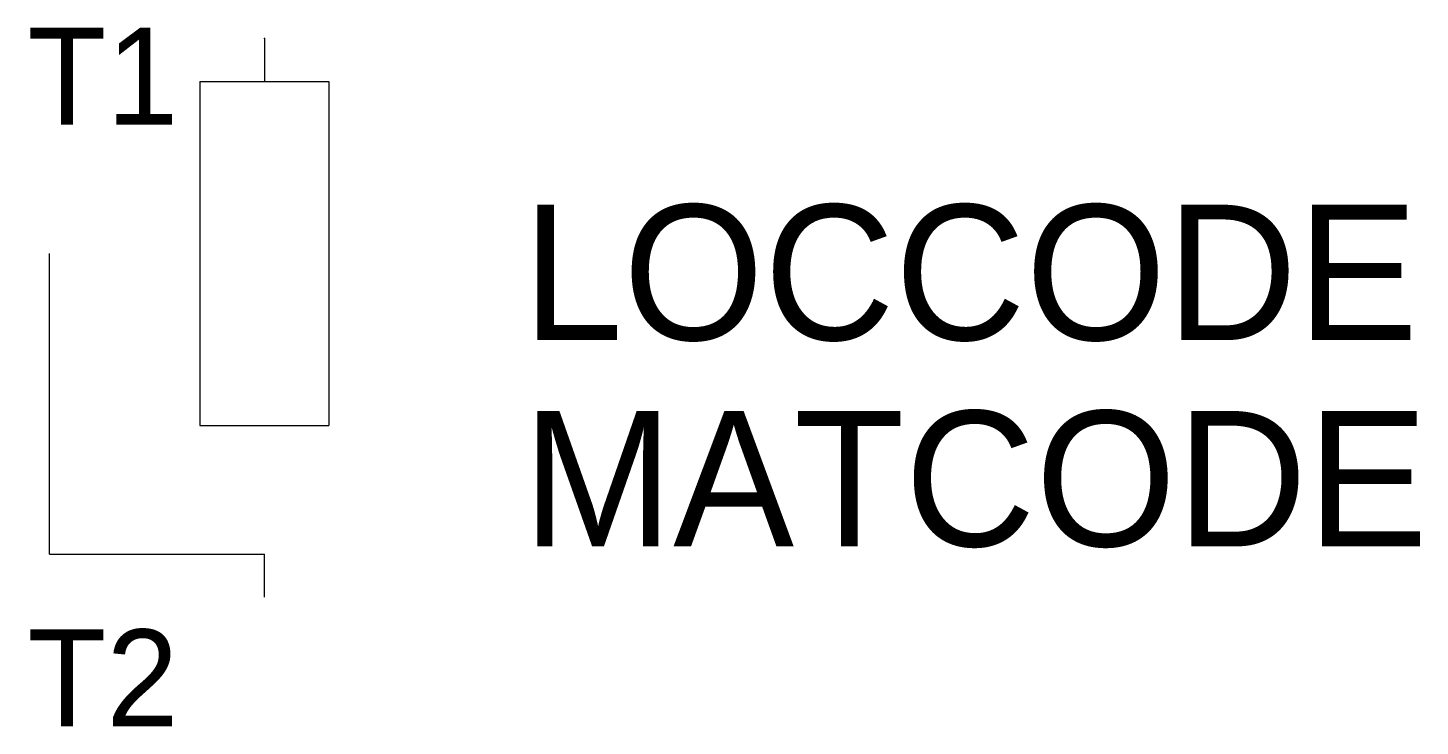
# Model space of a CAD drawing. Extents: x -5.5 to 26.9, y -8 to 8.2.
import ezdxf
from ezdxf.enums import TextEntityAlignment as Align

# ---------------------------------------------------------------- set-up
doc = ezdxf.new("R2010")
doc.units = 0
doc.layers.get('0').update_dxf_attribs({"linetype": 'CONTINUOUS'})
doc.layers.add('C', color=6, linetype='CONTINUOUS')
doc.layers.add('T2', color=1, linetype='CONTINUOUS')

msp = doc.modelspace()

# ---------------------------------------------------------------- linework, layer by layer
at = {"color": 0}
for p, q in [((0, 8), (0, 7)), ((-1.5, 7), (1.5, 7)), ((-5, -4), (-5, 3)), ((-1.5, -1), (1.5, -1)), ((-5, -4), (0, -4)), ((0, -5), (0, -4))]:
    msp.add_line(p, q, dxfattribs=at)
at = {"color": 0, "linetype": 'CONTINUOUS'}
for p, q in [((-1.5, 7), (-1.5, -1)), ((1.5, 7), (1.5, -1))]:
    msp.add_line(p, q, dxfattribs=at)
at = {"color": 0}
msp.add_lwpolyline([(-1.57, 3, 0, 1, 0), (-3.57, 3, 0, 0, 0), (-5, 3, 0, 0, 0)], format="xyseb", dxfattribs=at)
at = {"layer": 'C', "color": 0, "linetype": 'CONTINUOUS'}
msp.add_point((0, 8), dxfattribs=at)

# ---------------------------------------------------------------- texts
at = {"color": 0, "linetype": 'CONTINUOUS'}
for tag, p in [('LOCCODE', (6, 0.985)), ('MATCODE', (6, -3.815))]:
    msp.add_attdef(tag, p, '', height=3.15, dxfattribs=at)
at = {"layer": 'T2', "color": 0, "linetype": 'CONTINUOUS'}
for tag, p in [('T1', (-2, 6)), ('T2', (-2, -8))]:
    msp.add_attdef(tag, text='', height=2.25, dxfattribs=at).set_placement(p, align=Align.RIGHT)

doc.saveas('drawing.dxf')
